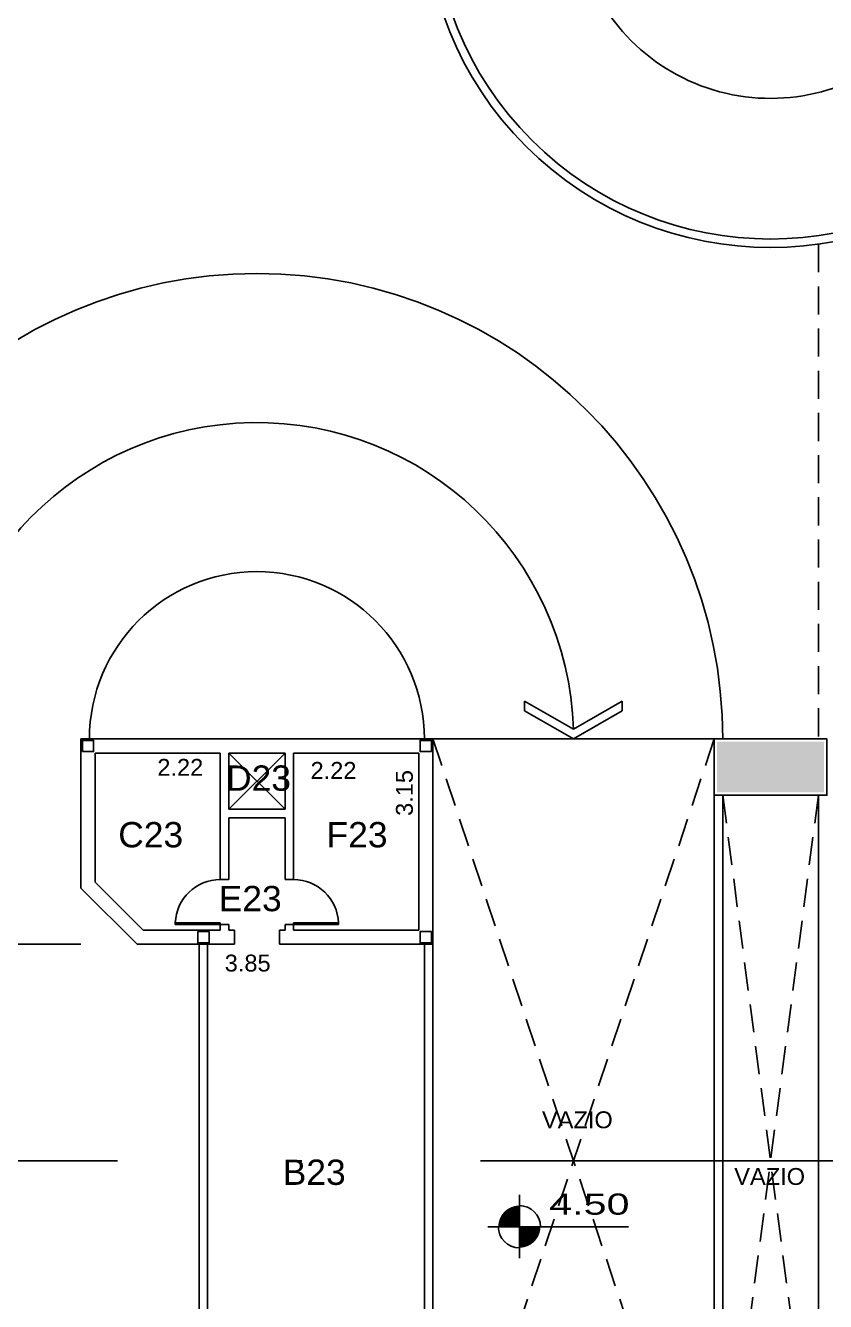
# Model space of a CAD drawing. Extents: x 964 to 1225, y -27 to 210.
# Drawn here: x 1022.75 to 1036.96, y 132.08 to 154.76 of the extents above; entities that cross this region are included whole.
import ezdxf

# ---------------------------------------------------------------- set-up
doc = ezdxf.new("R2010")
doc.units = 0
doc.header["$LTSCALE"] = 2
doc.header["$PDMODE"] = 3
doc.linetypes.add('DASHDOT2', pattern=[12.7, 6.35, -3.175, 0, -3.175])
doc.linetypes.add('HIDDEN', pattern=[0.375, 0.25, -0.125])
doc.layers.get('0').update_dxf_attribs({"linetype": 'CONTINUOUS'})
doc.layers.get('DEFPOINTS').update_dxf_attribs({"linetype": 'CONTINUOUS'})
for name, color, linetype in [('01', 1, 'CONTINUOUS'), ('DIVISÓRIAS-ARY', 2, 'CONTINUOUS'), ('HACHURAS-ARY', 9, 'CONTINUOUS'), ('INDIC-CORTE-TBS', 4, 'DASHDOT2'), ('INDICAÇÕES-ARY', 2, 'CONTINUOUS'), ('NOVOSNIVEIS', 30, 'CONTINUOUS'), ('PAREDE-ALTA-ARY', 1, 'CONTINUOUS'), ('PAREDE-BAIXA-ARY', 2, 'CONTINUOUS'), ('PILARES-PRINC-ARY', 5, 'CONTINUOUS'), ('PILARES-SECUND-ARY', 5, 'CONTINUOUS'), ('RAMPA-ARY', 2, 'CONTINUOUS'), ('RAMPA-INT-ARY', 7, 'CONTINUOUS'), ('RAMPA-PROJ-ARY', 7, 'HIDDEN'), ('TEXTO-PB-COR-ARY', 12, 'CONTINUOUS'), ('TEXTO-PB-COTAS-ARY', 12, 'CONTINUOUS')]:
    doc.layers.add(name, color=color, linetype=linetype)
doc.styles.add('ARIAL', font='arial.ttf', dxfattribs={"height": 0.5})
doc.styles.add('REGUA60', font='arial.ttf')
doc.styles.add('SEM_ESCALA', font='arial.ttf')
doc.dimstyles.new('DIMTIC100-ARY', dxfattribs={"dimtxt": 0.3, "dimasz": 0.12, "dimexe": 0.1, "dimexo": 0.15, "dimgap": 0.1, "dimtad": 1, "dimjust": 1, "dimtoh": 1, "dimrnd": 0.01, "dimzin": 0, "dimdsep": 46, "dimtxsty": 'SEM_ESCALA', "dimblk1": 'NONE', "dimblk2": 'NONE', "dimsah": 1, "dimcen": -0.1, "dimdle": 0.06, "dimse1": 1, "dimse2": 1, "dimsd1": 1, "dimsd2": 1, "dimclrd": 1, "dimclre": 1, "dimclrt": 2, "dimadec": 0, "dimazin": 0, "dimtfac": 1, "dimtix": 1, "dimtmove": 2, "dimatfit": 3, "dimldrblk": 'NONE', "dimfxl": 1, "dimtolj": 1, "dimtzin": 0, "dimarcsym": 0})

# ---------------------------------------------------------------- blocks, each defined once
blk = doc.blocks.new('*D37')
at = {"layer": 'DEFPOINTS', "color": 0, "linetype": 'ByBlock', "ltscale": 0.5}
for p in [(1023.98, 141.827), (1026.205, 141.827), (1023.98, 141.321)]:
    blk.add_point(p, dxfattribs=at)
at = {"color": 2, "linetype": 'ByBlock', "ltscale": 0.5, "insert": (1025.494, 141.572), "char_height": 0.3, "attachment_point": 5, "style": 'SEM_ESCALA'}
blk.add_mtext('\\A1;2.22', dxfattribs=at)
blk = doc.blocks.new('_NONE')
at = {"color": 0, "linetype": 'ByBlock', "ltscale": 0.5}
blk.add_circle((0, 0), 0.25, dxfattribs=at)
blk = doc.blocks.new('*D38')
at = {"layer": 'DEFPOINTS', "color": 0, "linetype": 'ByBlock', "ltscale": 0.5}
for p in [(1027.505, 141.827), (1029.73, 141.827), (1029.73, 141.267)]:
    blk.add_point(p, dxfattribs=at)
at = {"color": 2, "linetype": 'ByBlock', "ltscale": 0.5, "insert": (1028.216, 141.518), "char_height": 0.3, "attachment_point": 5, "style": 'SEM_ESCALA'}
blk.add_mtext('\\A1;2.22', dxfattribs=at)
blk = doc.blocks.new('*D39')
at = {"layer": 'DEFPOINTS', "color": 0, "linetype": 'ByBlock', "ltscale": 0.5}
for p in [(1029.73, 141.827), (1029.73, 138.677), (1029.73, 138.677)]:
    blk.add_point(p, dxfattribs=at)
at = {"color": 2, "linetype": 'ByBlock', "ltscale": 0.5, "insert": (1029.477, 141.117), "char_height": 0.3, "attachment_point": 5, "rotation": 90, "style": 'SEM_ESCALA'}
blk.add_mtext('\\A1;3.15', dxfattribs=at)
blk = doc.blocks.new('*D40')
at = {"layer": 'DEFPOINTS', "color": 0, "linetype": 'ByBlock', "ltscale": 0.5}
for p in [(1025.98, 138.427), (1029.83, 138.427), (1029.83, 137.837)]:
    blk.add_point(p, dxfattribs=at)
at = {"color": 2, "linetype": 'ByBlock', "ltscale": 0.5, "insert": (1026.691, 138.091), "char_height": 0.3, "attachment_point": 5, "style": 'SEM_ESCALA'}
blk.add_mtext('\\A1;3.85', dxfattribs=at)
blk = doc.blocks.new('*D41')
at = {"layer": 'DEFPOINTS', "color": 0, "linetype": 'ByBlock', "ltscale": 0.5}
for p in [(1025.98, 138.427), (1026.664, 138.427), (1025.98, 130.727)]:
    blk.add_point(p, dxfattribs=at)
at = {"color": 2, "linetype": 'ByBlock', "ltscale": 0.5, "insert": (1026.411, 131.435), "char_height": 0.3, "attachment_point": 5, "rotation": 90, "style": 'SEM_ESCALA'}
blk.add_mtext('\\A1;7.70', dxfattribs=at)

msp = doc.modelspace()

# ---------------------------------------------------------------- hatches: boundary and pattern name
at = {"layer": 'HACHURAS-ARY', "ltscale": 0.5}
msp.add_hatch(color=256, dxfattribs=at).paths.add_polyline_path([(1036.93, 142.027), (1035.03, 142.027), (1035.03, 141.127), (1036.93, 141.127)])

# ---------------------------------------------------------------- linework, layer by layer
at = {"layer": '01', "ltscale": 0.5}
for p, q in [((1026.205, 141.827), (1026.205, 139.577)), ((1026.355, 141.827), (1026.355, 140.827)), ((1027.355, 141.827), (1027.355, 140.827)), ((1027.505, 141.827), (1027.505, 139.577)), ((1026.355, 140.677), (1026.355, 139.577)), ((1027.355, 140.677), (1027.355, 139.577)), ((1026.205, 138.777), (1026.205, 138.677)), ((1026.355, 138.777), (1026.355, 138.677)), ((1027.355, 138.777), (1027.355, 138.677)), ((1027.505, 138.777), (1027.505, 138.677))]:
    msp.add_line(p, q, dxfattribs=at)
at = {"layer": 'DIVISÓRIAS-ARY'}
for p, q in [((1025.406, 138.807), (1026.205, 138.807)), ((1025.406, 138.807), (1025.406, 138.777)), ((1025.406, 138.777), (1026.205, 138.777)), ((1026.205, 138.777), (1026.205, 138.807)), ((1028.304, 138.807), (1027.505, 138.807)), ((1027.505, 138.777), (1027.505, 138.807)), ((1028.304, 138.777), (1027.505, 138.777)), ((1028.304, 138.807), (1028.304, 138.777))]:
    msp.add_line(p, q, dxfattribs=at)
at = {"layer": 'DIVISÓRIAS-ARY', "color": 7, "ltscale": 0.5}
for centre, start, end in [((1026.205, 138.777), 90, 177.8509), ((1027.505, 138.777), 2.1491, 90)]:
    msp.add_arc(centre, 0.8, start, end, dxfattribs=at)
at = {"layer": 'INDIC-CORTE-TBS', "ltscale": 0.5}
msp.add_line((1018.027, 134.577), (1091.027, 134.577), dxfattribs=at)
at = {"layer": 'INDICAÇÕES-ARY', "ltscale": 0.5}
for p, q in [((1026.355, 141.827), (1027.355, 140.827)), ((1026.355, 140.827), (1027.355, 141.827))]:
    msp.add_line(p, q, dxfattribs=at)
at = {"layer": 'NOVOSNIVEIS'}
for p, q in [((1031.518, 132.845), (1031.518, 133.97)), ((1030.955, 133.407), (1033.455, 133.407))]:
    msp.add_line(p, q, dxfattribs=at)
at = {"layer": 'NOVOSNIVEIS', "const_width": 0.375}
for points in [[(1031.33, 133.407, -0.414214), (1031.518, 133.595, -0.618034)], [(1031.518, 133.22, 0.414214), (1031.705, 133.407, 0.618034)]]:
    msp.add_lwpolyline(points, format="xyb", dxfattribs=at)
at = {"layer": 'NOVOSNIVEIS'}
for start, end in [(0, 90), (180, 270)]:
    msp.add_arc((1031.518, 133.407), 0.375, start, end, dxfattribs=at)
at = {"layer": 'PAREDE-ALTA-ARY'}
for p, q in [((1023.73, 142.077), (1029.98, 142.077)), ((1023.73, 142.077), (1023.73, 139.427)), ((1029.98, 142.077), (1029.98, 138.427)), ((1023.98, 141.827), (1026.205, 141.827)), ((1023.98, 141.827), (1023.98, 139.531)), ((1026.355, 141.827), (1027.355, 141.827)), ((1027.505, 141.827), (1029.73, 141.827)), ((1029.73, 141.827), (1029.73, 138.677)), ((1026.355, 140.827), (1027.355, 140.827)), ((1026.355, 140.677), (1027.355, 140.677)), ((1023.98, 139.531), (1024.834, 138.677)), ((1026.355, 139.577), (1026.205, 139.577)), ((1027.505, 139.577), (1027.355, 139.577)), ((1023.73, 139.427), (1024.73, 138.427)), ((1026.205, 138.677), (1024.834, 138.677)), ((1026.355, 138.777), (1026.205, 138.777)), ((1026.455, 138.677), (1026.355, 138.677)), ((1026.455, 138.677), (1026.455, 138.427)), ((1027.355, 138.677), (1027.255, 138.677)), ((1027.255, 138.677), (1027.255, 138.427)), ((1027.505, 138.777), (1027.355, 138.777)), ((1029.73, 138.677), (1027.505, 138.677)), ((1026.455, 138.427), (1024.73, 138.427)), ((1025.83, 138.427), (1025.83, 130.727)), ((1025.98, 138.427), (1025.98, 130.727)), ((1029.98, 138.427), (1027.255, 138.427))]:
    msp.add_line(p, q, dxfattribs=at)
at = {"layer": 'PAREDE-BAIXA-ARY'}
for p, q in [((1034.98, 128.077), (1034.98, 141.077)), ((1035.13, 128.077), (1035.13, 141.077)), ((1036.83, 128.077), (1036.83, 141.077)), ((1029.83, 138.427), (1029.83, 130.727)), ((1029.98, 138.427), (1029.98, 130.727))]:
    msp.add_line(p, q, dxfattribs=at)
at = {"layer": 'PILARES-PRINC-ARY'}
msp.add_lwpolyline([(1034.98, 142.077), (1034.98, 141.077), (1036.98, 141.077), (1036.98, 142.077)], close=True, dxfattribs=at)
at = {"layer": 'PILARES-SECUND-ARY'}
for points in [[(1023.755, 141.852), (1023.755, 142.052), (1023.955, 142.052), (1023.955, 141.852)], [(1029.955, 141.852), (1029.955, 142.052), (1029.755, 142.052), (1029.755, 141.852)], [(1025.805, 138.652), (1025.805, 138.452), (1026.005, 138.452), (1026.005, 138.652)], [(1029.955, 138.652), (1029.955, 138.452), (1029.755, 138.452), (1029.755, 138.652)]]:
    msp.add_lwpolyline(points, close=True, dxfattribs=at)
at = {"layer": 'RAMPA-ARY'}
for points in [[(1045.214, 157.501), (1040.329, 152.615, -1), (1031.631, 161.313), (1042.158, 171.84)], [(1045.201, 157.7), (1040.223, 152.722, -1), (1031.737, 161.207), (1042.264, 171.734)]]:
    msp.add_lwpolyline(points, format="xyb", dxfattribs=at)
at = {"layer": 'RAMPA-INT-ARY'}
for p, q in [((1031.611, 142.577), (1031.611, 142.75)), ((1032.477, 142.25), (1031.611, 142.75)), ((1032.477, 142.25), (1033.343, 142.75)), ((1033.343, 142.577), (1033.343, 142.75)), ((1032.477, 142.077), (1031.611, 142.577)), ((1032.477, 142.077), (1033.343, 142.577))]:
    msp.add_line(p, q, dxfattribs=at)
msp.add_lwpolyline([(1044.032, 169.966), (1033.505, 159.439, 1), (1038.455, 154.489), (1048.859, 164.894)], format="xyb", dxfattribs=at)
at = {"layer": 'RAMPA-PROJ-ARY'}
for p, q in [((1036.83, 150.873), (1036.83, 142.077)), ((1029.98, 142.077), (1034.98, 127.077)), ((1034.98, 142.077), (1029.98, 127.077)), ((1035.13, 141.077), (1036.83, 128.077)), ((1036.83, 141.077), (1035.13, 128.077))]:
    msp.add_line(p, q, dxfattribs=at)
at = {"layer": 'RAMPA-PROJ-ARY', "linetype": 'Continuous'}
msp.add_line((1029.98, 142.077), (1034.98, 142.077), dxfattribs=at)
for points in [[(1023.73, 138.427), (1018.58, 138.427), (1018.58, 142.077, -1), (1035.13, 142.077)], [(1032.477, 142.25, 0.984719), (1021.23, 142.077), (1021.23, 138.427)]]:
    msp.add_lwpolyline(points, format="xyb", dxfattribs=at)
msp.add_arc((1026.855, 142.077), 2.975, 0, 180, dxfattribs=at)

# ---------------------------------------------------------------- texts
at = {"layer": 'NOVOSNIVEIS', "ltscale": 0.5, "style": 'REGUA60', "width": 1.4}
msp.add_text('4.50', height=0.375, dxfattribs=at).set_placement((1032.047, 133.62))
at = {"layer": 'TEXTO-PB-COR-ARY', "style": 'ARIAL'}
for s, height, p in [('D23', 0.45, (1026.307, 141.156)), ('C23', 0.45, (1024.392, 140.15)), ('F23', 0.45, (1028.093, 140.15)), ('E23', 0.45, (1026.177, 139.015)), ('VAZIO', 0.3, (1031.919, 135.157)), ('B23', 0.45, (1027.314, 134.15)), ('VAZIO', 0.3, (1035.335, 134.149))]:
    msp.add_text(s, height=height, dxfattribs=at).set_placement(p)

# ---------------------------------------------------------------- dimensions: what is measured, and where the dimension line sits
at = {"layer": 'TEXTO-PB-COTAS-ARY', "ltscale": 0.5}
for base, p1, p2, picture, middle in [((1023.980048425, 141.321186467), (1026.205048425, 141.827203115), (1023.980048425, 141.827203115), '*D37', (1025.494393582, 141.571800382)), ((1029.730048425, 141.267381582), (1027.505048425, 141.827203115), (1029.730048425, 141.827203115), '*D38', (1028.215703268, 141.517995498)), ((1029.83, 137.837), (1025.98, 138.427), (1029.83, 138.427), '*D40', (1026.691, 138.091))]:
    dim = msp.add_linear_dim(base=base, p1=p1, p2=p2, dimstyle='DIMTIC100-ARY', dxfattribs=at)
    dim.commit()
    dim.dimension.update_dxf_attribs({"geometry": picture, "text_midpoint": middle})
for base, p1, p2, picture, middle in [((1029.73, 138.677), (1029.73, 141.827), (1029.73, 138.677), '*D39', (1029.477, 141.117)), ((1026.664, 138.427), (1025.98, 130.727), (1025.98, 138.427), '*D41', (1026.411, 131.435))]:
    dim = msp.add_linear_dim(base=base, p1=p1, p2=p2, angle=90, dimstyle='DIMTIC100-ARY', dxfattribs=at)
    dim.commit()
    dim.dimension.update_dxf_attribs({"geometry": picture, "text_midpoint": middle})

doc.saveas('drawing.dxf')
